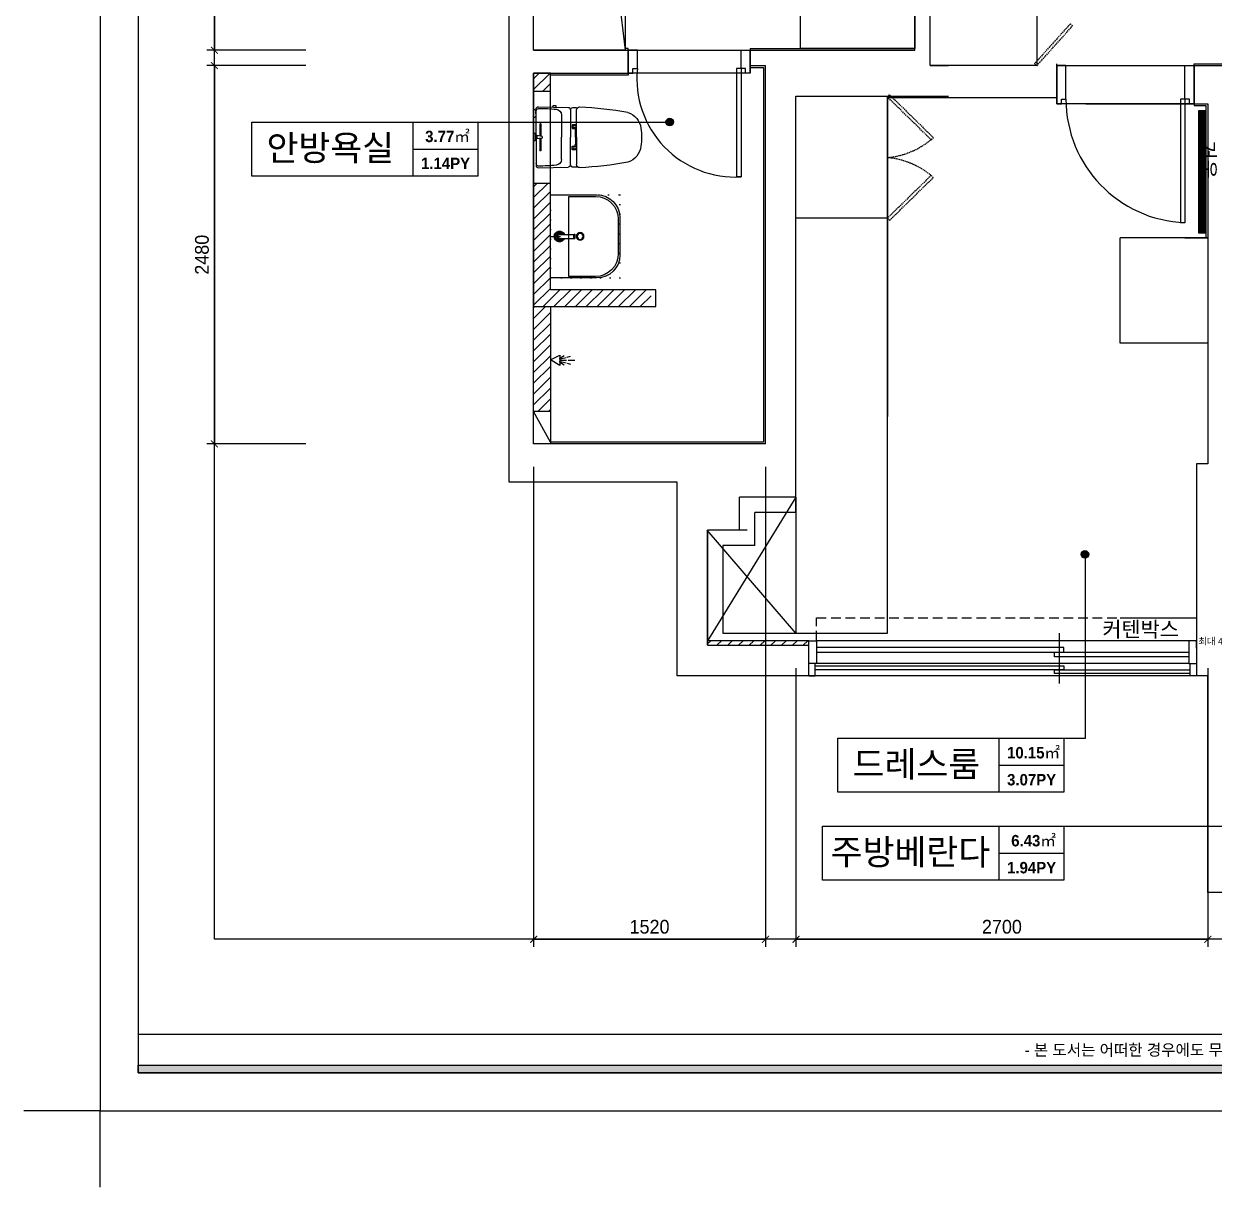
# Model space of a CAD drawing. Header units: millimetres. Extents: x -551172 to 232469, y -3435 to 261611.
# Drawn here: x 24729 to 32533, y 98053 to 105679 of the extents above; entities that cross this region are included whole.
import ezdxf
from ezdxf.enums import TextEntityAlignment as Align

# ---------------------------------------------------------------- set-up
doc = ezdxf.new("R2010")
doc.units = ezdxf.units.MM
doc.header["$LTSCALE"] = 10
doc.header["$PDMODE"] = 3
for name, pattern in [('DH-HID2', [1.2, 0.8, -0.4]), ('DOT', [6.35, 0, -6.35]), ('HIDDEN', [9.525, 6.35, -3.175])]:
    doc.linetypes.add(name, pattern=pattern)
doc.layers.get('DEFPOINTS').update_dxf_attribs({"color": 248})
for name, color, linetype in [('0-ELC TEXT', 7, 'Continuous'), ('03-TEXT', 3, 'Continuous'), ('03-WAL NEW', 3, 'Continuous'), ('06-FUR', 6, 'Continuous'), ('07-DIM WAL', 5, 'Continuous'), ('BATH', 4, 'Continuous'), ('C-FIN', 5, 'Continuous'), ('C-HAT', 251, 'Continuous'), ('CO-BATH', 6, 'Continuous'), ('F-FIN', 5, 'Continuous'), ('F-PAT', 250, 'Continuous'), ('F-SYM', 7, 'Continuous'), ('fin', 5, 'Continuous'), ('FORM(YOURNAME)-11', 1, 'Continuous'), ('FU-FURM', 251, 'DH-HID2'), ('HL', 6, 'HIDDEN'), ('TOILET-1', 6, 'Continuous'), ('도면층2', 2, 'Continuous'), ('도면층4', 4, 'Continuous'), ('도면층5', 5, 'Continuous'), ('욕실설비', 3, 'Continuous')]:
    doc.layers.add(name, color=color, linetype=linetype)
doc.styles.add('YOURNAME', font='HY울릉도M.TTF')
doc.styles.add('넥슨고딕', font='NEXONLv1GothicBold.ttf')
doc.styles.add('코레일둥고', font='Korail_Round_Gothic_Medium.ttf')
doc.dimstyles.new('YOURNAME-50', dxfattribs={"dimscale": 50, "dimtxt": 1.8, "dimasz": 0.9, "dimexe": 1, "dimexo": 3, "dimgap": 0.7, "dimtad": 1, "dimdec": 0, "dimzin": 0, "dimdsep": 46, "dimtxsty": 'YOURNAME', "dimblk": 'ARCHTICK', "dimcen": 0, "dimclrd": 1, "dimclre": 1, "dimclrt": 7, "dimadec": 0, "dimazin": 0, "dimtfac": 1, "dimtdec": 0, "dimtix": 1, "dimtmove": 2, "dimatfit": 3, "dimldrblk": 'ARCHTICK', "dimfxl": 1, "dimtolj": 1, "dimtzin": 0, "dimarcsym": 0})

# ---------------------------------------------------------------- blocks, each defined once
blk = doc.blocks.new('FORM-PLAN')
at = {"layer": 'FORM(YOURNAME)-11'}
h = blk.add_hatch(color=256, dxfattribs=at)
h.dxf.hatch_style = 1
h.paths.add_polyline_path([(-71444, 55115), (10556, 55115), (10556, 54915), (-71444, 54915)])
h.paths.add_polyline_path([(-71444, -2085), (10556, -2085), (10556, -2285), (-71444, -2285)])
at = {"layer": 'DEFPOINTS', "color": 158}
blk.add_line((1346, -1285), (-71444, -1285), dxfattribs=at)
for points in [[(-71444, -2285), (10556, -2285), (10556, 55115), (-71444, 55115)], [(-69444, 53115), (-64, 53115), (-64, 1215), (-69444, 1215)]]:
    blk.add_lwpolyline(points, close=True, dxfattribs=at)
at = {"layer": 'DEFPOINTS', "color": 1}
blk.add_lwpolyline([(-72444, -5285), (-72444, -3285), (-74444, -3285)], dxfattribs=at)
at = {"layer": 'FORM(YOURNAME)-11', "color": 250}
blk.add_lwpolyline([(-72444, -3285), (11556, -3285), (11556, 56115), (-72444, 56115)], close=True, dxfattribs=at)
at = {"layer": 'FORM(YOURNAME)-11'}
blk.add_lwpolyline([(-71444, -2085), (10556, -2085), (10556, -2285), (-71444, -2285)], close=True, dxfattribs=at)
at = {"layer": 'FORM(YOURNAME)-11', "color": 1, "style": 'YOURNAME'}
blk.add_text("- 본 도서는 어떠한 경우에도 무단으로 도용할 수 없으며 도용시 '지적재산권' 보호에 관한 법률에 의거, 법적 분쟁이 발생합니다.  또한 본 도서에 관한 모든 저작권은 당사에 있습니다. -", height=300, dxfattribs=at).set_placement((-32990, -1685), align=Align.MIDDLE_CENTER)
at = {"layer": 'FORM(YOURNAME)-11', "color": 3, "style": 'YOURNAME'}
for tag, height, p in [('1', 450, (9905, 18188)), ('2', 450, (9905, 17544)), ('3', 450, (9905, 16257)), ('4', 450, (9905, 14326)), ('5', 515, (9905, 12009)), ('6', 515, (9905, 9757)), ('7', 515, (9905, 7504)), ('8', 515, (9905, 5252)), ('9', 515, (9905, 2999)), ('10', 515, (5655, 811)), ('11', 515, (9905, 747)), ('12', 515, (5655, -1441)), ('13', 515, (9905, -1441))]:
    blk.add_attdef(tag, text='', height=height, dxfattribs=at).set_placement(p, align=Align.MIDDLE_RIGHT)
blk = doc.blocks.new('_ArchTick')
at = {"color": 0, "linetype": 'ByBlock', "const_width": 0.15}
blk.add_lwpolyline([(-0.5, -0.5), (0.5, 0.5)], dxfattribs=at)
blk = doc.blocks.new('*D1371')
at = {"layer": '07-DIM WAL', "color": 1, "lineweight": -2, "transparency": 16777216}
for p, q in [((26578.9, 106905.3), (25928.9, 106905.3)), ((25978.9, 106905.3), (25978.9, 105505.3)), ((26578.9, 105505.3), (25928.9, 105505.3))]:
    blk.add_line(p, q, dxfattribs=at)
at = {"layer": 'DEFPOINTS', "color": 0, "transparency": 16777216}
for p in [(26728.9, 106905.3), (25978.9, 105505.3), (26728.9, 105505.3)]:
    blk.add_point(p, dxfattribs=at)
at = {"layer": '07-DIM WAL', "color": 1, "lineweight": -2, "transparency": 16777216, "xscale": 45, "yscale": 45, "zscale": 45}
for p, rotation in [((25978.9, 106905.3), 90), ((25978.9, 105505.3), 270)]:
    blk.add_blockref('_ArchTick', p, dxfattribs=dict(at, rotation=rotation))
at = {"layer": '07-DIM WAL', "color": 7, "transparency": 16777216, "insert": (25897.1, 106205.3), "char_height": 90, "attachment_point": 5, "rotation": 90, "style": 'YOURNAME'}
blk.add_mtext('\\A1;1400', dxfattribs=at)
blk = doc.blocks.new('*D1372')
at = {"layer": '07-DIM WAL', "color": 1, "lineweight": -2, "transparency": 16777216}
for p, q in [((26578.9, 105405.3), (25928.9, 105405.3)), ((25978.9, 105405.3), (25978.9, 102925.3)), ((26578.9, 102925.3), (25928.9, 102925.3))]:
    blk.add_line(p, q, dxfattribs=at)
at = {"layer": 'DEFPOINTS', "color": 0, "transparency": 16777216}
for p in [(26728.9, 105405.3), (25978.9, 102925.3), (26728.9, 102925.3)]:
    blk.add_point(p, dxfattribs=at)
at = {"layer": '07-DIM WAL', "color": 1, "lineweight": -2, "transparency": 16777216, "xscale": 45, "yscale": 45, "zscale": 45}
for p, rotation in [((25978.9, 105405.3), 90), ((25978.9, 102925.3), 270)]:
    blk.add_blockref('_ArchTick', p, dxfattribs=dict(at, rotation=rotation))
at = {"layer": '07-DIM WAL', "color": 7, "transparency": 16777216, "insert": (25897, 104165.3), "char_height": 90, "attachment_point": 5, "rotation": 90, "style": 'YOURNAME'}
blk.add_mtext('\\A1;2480', dxfattribs=at)
blk = doc.blocks.new('*D1373')
at = {"layer": '07-DIM WAL', "color": 1, "lineweight": -2, "transparency": 16777216}
for p, q in [((29791.4, 101455.3), (29791.4, 99627.8)), ((32491.4, 101455.3), (32491.4, 99627.8)), ((29791.4, 99677.8), (32491.4, 99677.8))]:
    blk.add_line(p, q, dxfattribs=at)
at = {"layer": 'DEFPOINTS', "color": 0, "transparency": 16777216}
for p in [(29791.4, 101605.3), (32491.4, 101605.3), (32491.4, 99677.8)]:
    blk.add_point(p, dxfattribs=at)
at = {"layer": '07-DIM WAL', "color": 1, "lineweight": -2, "transparency": 16777216, "xscale": 45, "yscale": 45, "zscale": 45, "rotation": 180}
blk.add_blockref('_ArchTick', (29791.4, 99677.8), dxfattribs=at)
at = {"layer": '07-DIM WAL', "color": 1, "lineweight": -2, "transparency": 16777216, "xscale": 45, "yscale": 45, "zscale": 45}
blk.add_blockref('_ArchTick', (32491.4, 99677.8), dxfattribs=at)
at = {"layer": '07-DIM WAL', "color": 7, "transparency": 16777216, "insert": (31141.4, 99759.6), "char_height": 90, "attachment_point": 5, "style": 'YOURNAME'}
blk.add_mtext('\\A1;2700', dxfattribs=at)
blk = doc.blocks.new('*D1374')
at = {"layer": '07-DIM WAL', "color": 1, "lineweight": -2, "transparency": 16777216}
for p, q in [((28071.4, 102775.3), (28071.4, 99627.8)), ((29591.4, 102775.3), (29591.4, 99627.8)), ((28071.4, 99677.8), (29591.4, 99677.8))]:
    blk.add_line(p, q, dxfattribs=at)
at = {"layer": 'DEFPOINTS', "color": 0, "transparency": 16777216}
for p in [(28071.4, 102925.3), (29591.4, 102925.3), (29591.4, 99677.8)]:
    blk.add_point(p, dxfattribs=at)
at = {"layer": '07-DIM WAL', "color": 1, "lineweight": -2, "transparency": 16777216, "xscale": 45, "yscale": 45, "zscale": 45, "rotation": 180}
blk.add_blockref('_ArchTick', (28071.4, 99677.8), dxfattribs=at)
at = {"layer": '07-DIM WAL', "color": 1, "lineweight": -2, "transparency": 16777216, "xscale": 45, "yscale": 45, "zscale": 45}
blk.add_blockref('_ArchTick', (29591.4, 99677.8), dxfattribs=at)
at = {"layer": '07-DIM WAL', "color": 7, "transparency": 16777216, "insert": (28831.4, 99759.6), "char_height": 90, "attachment_point": 5, "style": 'YOURNAME'}
blk.add_mtext('\\A1;1520', dxfattribs=at)
blk = doc.blocks.new('A$C4B2D31F0')
at = {"layer": 'fin', "color": 4}
for p, q in [((185, 690.9), (20.4, 690.9)), ((37.2, 692.3), (24.7, 692.3)), ((37.2, 692.3), (49.7, 692.3)), ((200.9, 690.9), (365.5, 690.9)), ((47.7, 523.7), (192.9, 523.7)), ((338.2, 523.7), (192.9, 523.7)), ((12.6, 465.9), (192.9, 465.9)), ((192.9, 426.6), (13.7, 426.6)), ((373.3, 465.9), (192.9, 465.9)), ((192.9, 426.6), (372.2, 426.6))]:
    blk.add_line(p, q, dxfattribs=at)
for points in [[(20.4, 690.9), (7.9, 690.9, 0.421209), (-7.1, 675.5), (-2.4, 480.5, 0.001659)], [(365.5, 690.9), (378, 690.9, -0.421209), (392.9, 675.5), (388.3, 480.5, -0.001659)], [(12.6, 465.9, 0.371724), (-1.8, 451.2, 0.003515), (-1, 420.3, 0.320541)], [(373.3, 465.9, -0.371724), (387.7, 451.2, -0.003515), (386.9, 420.3, -0.320541)]]:
    blk.add_lwpolyline(points, format="xyb", dxfattribs=at)
for centre, radius, start, end in [((24.7, 707.3), 15, 180, 270), ((49.7, 707.3), 15, 270, 0), ((1004.3, 663.1), 1000, 179.31159, 185.94375), ((20.4, 674.9), 16, 90, 179.31159), ((365.5, 674.9), 16, 0.68841, 90), ((-618.4, 663.1), 1000, 354.05625, 0.68841), ((49.4, 563.7), 40, 185.94375, 267.51291), ((336.5, 563.7), 40, 272.48709, 354.05625), ((12.6, 480.9), 15, 181.36509, 270), ((373.3, 480.9), 15, 270, 358.63491), ((13.7, 406.6), 20, 90, 182.3333), ((2197.7, 495.6), 2205.9, 182.3333, 190.60807), ((-1811.8, 495.6), 2205.9, 349.39193, 357.6667), ((372.2, 406.6), 20, 357.6667, 90), ((148.7, 128.9), 125.5, 198.2964, 263.42408), ((237.2, 128.9), 125.5, 276.57592, 341.7036), ((192.9, 405.9), 405.9, 261.69926, 270), ((192.9, 405.9), 405.9, 270, 278.30074)]:
    blk.add_arc(centre, radius, start, end, dxfattribs=at)
at = {"layer": 'HL', "linetype": 'Continuous'}
for p, q in [((168.9, 697.3), (168.9, 707.3)), ((216.9, 697.3), (216.9, 707.3)), ((106.4, 666.3), (184.4, 666.3)), ((106.4, 659.3), (185.5, 659.3)), ((168.9, 697.3), (216.9, 697.3)), ((186, 692.5), (180.6, 697.3)), ((181.6, 685.5), (186, 692.5)), ((187, 651.2), (181.6, 685.5)), ((181.6, 685.5), (204.3, 685.5)), ((186, 692.5), (199.9, 692.5)), ((187, 651.2), (198.9, 651.2)), ((198.9, 651.2), (204.3, 685.5)), ((199.9, 692.5), (205.3, 697.3)), ((204.3, 685.5), (199.9, 692.5)), ((200.4, 659.3), (279.4, 659.3)), ((201.4, 666.3), (279.4, 666.3)), ((-16, 576.9), (-16, 564.8)), ((-12, 580.9), (-4.8, 580.9)), ((-12, 560.8), (-4.3, 560.8)), ((192.9, 433.7), (146.6, 433.7)), ((192.9, 433.7), (239.3, 433.7))]:
    blk.add_line(p, q, dxfattribs=at)
for points in [[(110.4, 426.6), (110.4, 450.8, -0.414214), (114.4, 454.8), (130.9, 454.8, -0.414214), (134.9, 450.8), (134.9, 435.2), (134.9, 426.6)], [(134.9, 435.2), (144.6, 435.2, -0.414214), (146.6, 433.2), (146.6, 426.6)], [(251, 435.2), (241.3, 435.2, 0.414214), (239.3, 433.2), (239.3, 426.6)], [(275.5, 426.6), (275.5, 450.8, 0.414214), (271.5, 454.8), (255, 454.8, 0.414214), (251, 450.8), (251, 435.2), (251, 426.6)]]:
    blk.add_lwpolyline(points, format="xyb", dxfattribs=at)
for centre in [(122.9, 440.9), (262.9, 440.9)]:
    blk.add_circle(centre, 8, dxfattribs=at)
for centre, radius, start, end in [((106.4, 662.8), 3.5, 90, 270), ((279.4, 662.8), 3.5, 270, 90), ((-12, 576.9), 4, 90, 180), ((-12, 564.8), 4, 180, 270)]:
    blk.add_arc(centre, radius, start, end, dxfattribs=at)
blk = doc.blocks.new('B-003')
blk.add_line((0, 0), (0, -65))
at = {"layer": 'CO-BATH'}
for p, q in [((272.5, 0), (-272.5, 0)), ((272.5, -305), (272.5, 0)), ((-272.5, 0), (-272.5, -305)), ((-122.5, -455), (122.5, -455))]:
    blk.add_line(p, q, dxfattribs=at)
at = {"layer": 'CO-BATH', "color": 8}
for p, q in [((-12.5, -60), (-12.5, -150.5)), ((12.5, -60), (12.5, -150.5)), ((-262.5, -120), (-262.5, -295)), ((262.5, -120), (-262.5, -120)), ((-14.5, -155.5), (-14.5, -160.5)), ((-13.5, -150.5), (-13.5, -155.5)), ((13.5, -150.5), (13.5, -155.5)), ((14.5, -155.5), (14.5, -160.5)), ((262.5, -295), (262.5, -120)), ((-14.5, -160.5), (14.5, -160.5)), ((-112.5, -445), (112.5, -445))]:
    blk.add_line(p, q, dxfattribs=at)
at = {"layer": 'CO-BATH', "color": 251}
for p, q in [((-14.5, -155.5), (14.5, -155.5)), ((-13.5, -150.5), (13.5, -150.5))]:
    blk.add_line(p, q, dxfattribs=at)
at = {"layer": 'CO-BATH', "color": 8, "linetype": 'DOT'}
blk.add_lwpolyline([(-272.5, -455), (272.5, -455), (272.5, 0), (-272.5, 0)], close=True, dxfattribs=at)
at = {"layer": 'CO-BATH', "color": 8}
blk.add_circle((0, -195), 25, dxfattribs=at)
at = {"layer": 'CO-BATH', "color": 251}
blk.add_circle((0, -195), 20, dxfattribs=at)
at = {"layer": 'CO-BATH', "color": 8}
for centre, radius, start, end in [((0, -60), 35, 290.92481, 249.07514), ((0, -60), 12.5, 359.99998, 179.99998), ((-112.5, -295), 150, 180, 270), ((112.5, -295), 150, 270, 0)]:
    blk.add_arc(centre, radius, start, end, dxfattribs=at)
at = {"layer": 'CO-BATH', "color": 251}
for radius, start, end in [(30, 294.62429, 245.37566), (25, 299.99998, 239.99998), (18, 313.98294, 226.01701)]:
    blk.add_arc((0, -60), radius, start, end, dxfattribs=at)
at = {"layer": 'CO-BATH'}
for centre, start, end in [((-122.5, -305), 180, 270), ((122.5, -305), 270, 0)]:
    blk.add_arc(centre, 150, start, end, dxfattribs=at)
blk = doc.blocks.new('AC-8')
at = {"layer": 'BATH'}
for p, q in [((-51, 54), (0, 143)), ((0, 143), (45, 54)), ((45, 54), (-51, 54)), ((-25, 47), (-46, 12)), ((-14, 47), (-28, -8)), ((-2, 49), (-2, -11)), ((10, 47), (25, -8)), ((22, 47), (43, 12)), ((-31, -16), (-41, -49)), ((-2, -27), (-2, -89)), ((28, -16), (38, -49))]:
    blk.add_line(p, q, dxfattribs=at)
blk = doc.blocks.new('A$C1AC25B95')
at = {"layer": '욕실설비', "color": 8}
for p, q in [((28.3, 72.3), (28.3, 75)), ((53.3, 73.7), (53.3, 75))]:
    blk.add_line(p, q, dxfattribs=at)
at = {"layer": 'TOILET-1', "linetype": 'Continuous', "xscale": 0.873786407766195, "yscale": 0.873786407766195, "zscale": 0.873786407766195, "rotation": 180}
blk.add_blockref('AC-8', (39.7, 124.7), dxfattribs=at)

msp = doc.modelspace()

# ---------------------------------------------------------------- hatches: boundary and pattern name
at = {"layer": '0-ELC TEXT'}
h = msp.add_hatch(color=256, dxfattribs=at)
h.dxf.hatch_style = 1
edge = h.paths.add_edge_path()
edge.add_arc((28963.4, 105035.2), 25, 180, 540, ccw=False)
h = msp.add_hatch(color=256, dxfattribs=at)
h.dxf.hatch_style = 1
edge = h.paths.add_edge_path()
edge.add_arc((31685.6, 102201.1), 25, 180, 540, ccw=False)
at = {"layer": '06-FUR'}
h = msp.add_hatch(dxfattribs=at)
h.set_pattern_fill('ANSI32', color=256)
h.set_pattern_definition([(45, (-42300, 0), (-6.7351921, 6.7351921), []), (45, (-42295.51, 0), (-6.7351921, 6.7351921), [])])
h.paths.add_polyline_path([(32479.4, 105109.3), (32429.4, 105109.3), (32429.4, 104309.3), (32479.4, 104309.3)])
at = {"layer": 'C-HAT'}
h = msp.add_hatch(dxfattribs=at)
h.set_pattern_fill('_USER', color=256, scale=50, angle=45, pattern_type=0)
h.set_pattern_definition([(45, (-114890, 19350), (-35.355339, 35.355339), [])])
h.paths.add_polyline_path([(28181.4, 104635.3), (28071.4, 104635.3), (28071.4, 103935.3), (28071.4, 103870.3), (28811.4, 103870.3), (28071.4, 103870.3), (28071.4, 103825.3), (28841.4, 103825.3), (28841.4, 103935.3), (28181.4, 103935.3)])
h.paths.add_polyline_path([(28181.4, 105355.3), (28071.4, 105355.3), (28071.4, 105235.3), (28181.4, 105235.3)])
h = msp.add_hatch(dxfattribs=at)
h.set_pattern_fill('_USER', color=256, scale=50, angle=45, pattern_type=0)
h.set_pattern_definition([(45, (-42300, 0), (-35.35534, 35.35534), [])])
h.paths.add_polyline_path([(28071.4, 103137.3), (28181.4, 103137.3), (28181.4, 103825.3), (28121.4, 103825.3), (28071.4, 103825.3)])
h.paths.add_polyline_path([(28176.9, 103558.9), (28176.9, 103741.7), (28063.5, 103741.7), (28063.5, 103558.9)], flags=9)
h.paths.add_polyline_path([(28176.9, 103215.9), (28176.9, 103398.7), (28063.5, 103398.7), (28063.5, 103215.9)], flags=9)
h = msp.add_hatch(dxfattribs=at)
h.set_pattern_fill('_USER', color=256, scale=50, angle=45, pattern_type=0)
h.set_pattern_definition([(45, (-135430, 20270), (-35.355339, 35.355339), [])])
h.paths.add_polyline_path([(29876.4, 101635.3), (29211.4, 101635.3), (29211.4, 101605.3), (29876.4, 101605.3)])

# ---------------------------------------------------------------- linework, layer by layer
at = {"layer": '0-ELC TEXT'}
for p, q in [((27281, 104681.4), (27281, 105035.2)), ((27705.7, 105035.2), (28963.4, 105035.2)), ((27281, 104858.3), (27705.7, 104858.3)), ((31123.4, 100641.5), (31123.4, 100995.2)), ((31123.4, 100818.3), (31548.1, 100818.3)), ((31123.4, 100064.9), (31123.4, 100418.6)), ((31548.1, 100418.6), (32990.3, 100418.6)), ((31123.4, 100241.7), (31548.1, 100241.7))]:
    msp.add_line(p, q, dxfattribs=at)
for points in [[(26223.8, 105035.2), (27705.7, 105035.2), (27705.7, 104681.4), (26223.8, 104681.4)], [(30066.2, 100995.2), (31548.1, 100995.2), (31548.1, 100641.5), (30066.2, 100641.5)], [(29966.2, 100418.6), (31548.1, 100418.6), (31548.1, 100064.9), (29966.2, 100064.9)]]:
    msp.add_lwpolyline(points, close=True, dxfattribs=at)
msp.add_lwpolyline([(31548.1, 100995.2), (31690, 100995.2), (31690, 102200.6)], dxfattribs=at)
for centre in [(28963.4, 105035.2), (31685.6, 102201.1)]:
    msp.add_circle(centre, 25, dxfattribs=at)
at = {"layer": '03-WAL NEW'}
for p, q in [((28181.4, 105235.3), (28071.4, 105235.3)), ((28071.4, 104635.3), (28181.4, 104635.3)), ((28181.4, 103825.3), (28181.4, 102925.3)), ((29791.4, 102575.3), (29791.4, 102525.3)), ((29521.4, 102260.3), (29521.4, 102475.3)), ((29791.4, 102475.3), (29521.4, 102475.3)), ((29211.4, 102360.3), (29211.4, 101605.3)), ((29471.4, 102360.3), (29261.4, 102360.3)), ((29311.4, 102260.3), (29311.4, 101685.3)), ((29521.4, 102260.3), (29311.4, 102260.3)), ((29311.4, 101685.3), (29926.4, 101685.3)), ((29926.4, 101635.3), (29926.4, 101685.3)), ((29211.4, 101605.3), (29471.4, 101605.3))]:
    msp.add_line(p, q, dxfattribs=at)
for points in [[(28181.4, 103935.3), (28181.4, 105355.3), (28071.4, 105355.3), (28071.4, 103935.3)], [(28071.4, 103935.3), (28071.4, 103935.3), (28071.4, 103825.3), (28871.4, 103825.3), (28871.4, 103935.3), (28181.4, 103935.3)]]:
    msp.add_lwpolyline(points, dxfattribs=at)
msp.add_lwpolyline([(29876.4, 101635.3), (29211.4, 101635.3), (29211.4, 101605.3), (29876.4, 101605.3)], close=True, dxfattribs=at)
at = {"layer": '06-FUR'}
for p, q in [((28071.4, 110555.3), (28671.4, 105505.3)), ((31371, 106105.3), (31371, 105405.3)), ((29791.4, 105205.3), (30391.4, 105205.3)), ((30391.4, 105205.3), (30391.4, 103105.3)), ((30391.4, 102475.3), (30391.4, 105205.3)), ((30391.4, 105205.3), (30391.4, 104405.3)), ((30391.4, 105205.3), (30391.4, 104405.3)), ((30391.4, 104405.3), (29791.4, 104405.3)), ((32491.4, 104275.3), (31916.4, 104275.3)), ((31916.4, 103585.3), (31916.4, 104275.3)), ((32341.4, 104275.3), (32491.4, 104275.3)), ((32491.4, 104275.3), (32491.4, 103585.3)), ((32491.4, 103585.3), (31916.4, 103585.3)), ((28181.4, 102937.3), (28071.4, 103137.3)), ((28181.4, 103137.3), (28071.4, 103137.3)), ((29791.4, 102575.3), (29211.4, 101635.3)), ((29791.4, 102475.3), (29791.4, 102575.3)), ((29791.4, 102575.3), (29791.4, 101685.3)), ((30391.4, 101685.3), (30391.4, 102475.3)), ((29791.4, 101685.3), (29210, 102358.9)), ((31916.4, 101785.3), (32416.4, 101785.3)), ((29791.4, 101685.3), (30391.4, 101685.3)), ((29926.4, 101635.3), (29926.4, 101685.3)), ((29926.4, 101685.3), (30376.4, 101685.3))]:
    msp.add_line(p, q, dxfattribs=at)
for points in [[(28671.4, 105505.3), (28071.4, 105505.3), (28071.4, 110555.3), (28671.4, 110555.3)], [(29821.4, 106793.3), (30571.4, 106793.3), (30571.4, 105517.3), (29821.4, 105517.3)], [(30671.4, 106805.3), (31371, 106805.3), (31371, 105405.3), (30671.4, 105405.3)], [(32429.4, 104309.3), (32479.4, 104309.3), (32479.4, 105109.3), (32429.4, 105109.3)]]:
    msp.add_lwpolyline(points, close=True, dxfattribs=at)
at = {"layer": 'C-FIN'}
for p, q in [((28691.4, 105517.3), (28670, 105517.3)), ((28691.4, 105505.3), (28691.4, 105517.3)), ((29491.4, 105517.3), (30559.4, 105517.3)), ((29491.4, 105517.3), (29491.4, 105505.3)), ((29491.4, 105405.3), (29491.4, 105393.3)), ((29491.4, 105393.3), (29579.4, 105393.3)), ((29579.4, 105393.3), (29579.4, 102937.3)), ((30671.4, 105405.3), (30670.9, 105417.3)), ((28691.4, 105343.3), (28181.4, 105343.3)), ((28691.4, 105355.3), (28691.4, 105343.3)), ((31501.4, 105205.3), (31501.4, 105193.3)), ((31501.4, 105193.3), (30391.4, 105193.3)), ((32401.4, 105155.3), (32402.6, 105143.4)), ((32402.6, 105143.4), (32479.4, 105143.4)), ((32479.4, 105143.4), (32479.4, 104275.3)), ((29579.4, 102937.3), (28181.4, 102937.3))]:
    msp.add_line(p, q, dxfattribs=at)
at = {"layer": 'F-FIN'}
for p, q in [((31500, 105417.3), (31500, 105405.3)), ((32401.4, 105417.3), (32703.4, 105417.3)), ((32401.4, 105405.3), (32401.4, 105417.3))]:
    msp.add_line(p, q, dxfattribs=at)
at = {"layer": 'F-PAT', "color": 8, "linetype": 'HIDDEN'}
for p, q in [((29926.4, 101635.3), (29926.4, 101785.3)), ((29926.4, 101785.3), (32416.4, 101785.3))]:
    msp.add_line(p, q, dxfattribs=at)
at = {"layer": 'FU-FURM'}
for points in [[(31604.8, 105665.7), (31590, 105679.1), (31356.1, 105418.7), (31371, 105405.3)], [(30391.4, 105199.2), (30405.4, 105213.5), (30691.2, 104933.7), (30677.2, 104919.4)], [(30391.4, 104405.3), (30405.4, 104391), (30691.2, 104670.8), (30677.2, 104685.1)]]:
    msp.add_lwpolyline(points, close=True, dxfattribs=at)
for centre, start, end in [((30340.7, 105333.2), 275.45365, 309.12429), ((30340.7, 104271.3), 50.87571, 84.54635)]:
    msp.add_arc(centre, 533.3, start, end, dxfattribs=at)
at = {"layer": '도면층2'}
for p, q in [((27911.4, 102675.3), (27911.4, 112055.3)), ((28071.4, 105505.3), (28071.4, 110555.3)), ((30571.4, 105505.3), (30571.4, 106805.3)), ((30671.4, 105405.3), (30671.4, 106805.3)), ((28071.4, 105505.3), (28691.4, 105505.3)), ((28691.4, 105355.3), (28691.4, 105505.3)), ((29491.4, 105505.3), (30571.4, 105505.3)), ((29491.4, 105405.3), (29491.4, 105505.3)), ((29491.4, 105405.3), (29591.4, 105405.3)), ((30671.4, 105405.3), (30791.4, 105405.3)), ((31501.4, 105205.3), (31501.4, 105405.3)), ((31691.4, 105405.3), (32691.4, 105405.3)), ((32401.4, 105155.3), (32401.4, 105405.3)), ((28071.4, 105355.3), (28691.4, 105355.3)), ((28071.4, 102925.3), (28071.4, 105355.3)), ((29791.4, 102575.3), (29791.4, 105205.3)), ((29791.4, 105205.3), (30791.4, 105205.3)), ((31691.4, 105155.3), (32491.4, 105155.3)), ((32491.4, 105155.3), (32491.4, 102795.3)), ((29591.4, 102925.3), (28071.4, 102925.3)), ((32491.4, 102795.3), (32416.4, 102795.3)), ((32416.4, 102795.3), (32416.4, 101605.3)), ((29011.4, 102675.3), (27911.4, 102675.3)), ((29011.4, 101405.3), (29011.4, 102675.3)), ((29421.4, 102360.3), (29421.4, 102575.3)), ((29791.4, 102575.3), (29421.4, 102575.3)), ((29211.4, 101605.3), (29211.4, 102360.3)), ((29421.4, 102360.3), (29211.4, 102360.3)), ((32416.4, 101635.3), (32416.4, 101405.3)), ((29876.4, 101405.3), (29876.4, 101605.3)), ((32416.4, 101405.3), (29011.4, 101405.3)), ((32491.4, 101405.3), (32416.4, 101405.3)), ((32491.4, 99985.3), (32491.4, 101405.3)), ((37561.4, 99985.3), (32491.4, 99985.3))]:
    msp.add_line(p, q, dxfattribs=at)
msp.add_lwpolyline([(29591.4, 102925.3), (29591.4, 105405.3)], dxfattribs=at)
at = {"layer": '도면층4'}
for p, q in [((28691.4, 105505.3), (29491.4, 105505.3)), ((28691.4, 105355.3), (28691.4, 105505.3)), ((29491.4, 105505.3), (29491.4, 105355.3)), ((29491.4, 105355.3), (29491.4, 105505.3)), ((29401.4, 105385.3), (29401.4, 104675.9)), ((29431.4, 105385.3), (29401.4, 105385.3)), ((29431.4, 105385.3), (29431.4, 104675.3)), ((31501.4, 105405.3), (32401.4, 105405.3)), ((31501.4, 105155.3), (31501.4, 105405.3)), ((32401.4, 105405.3), (32401.4, 105155.3)), ((32401.4, 105155.3), (32401.4, 105405.3)), ((29491.4, 105355.3), (28691.4, 105355.3)), ((32401.4, 105155.3), (31501.4, 105155.3)), ((32311.4, 105185.3), (32311.4, 104375.9)), ((32341.4, 105185.3), (32311.4, 105185.3)), ((32341.4, 105185.3), (32341.4, 104375.3)), ((29431.4, 104675.3), (29401.4, 104675.3)), ((32341.4, 104375.3), (32311.4, 104375.3)), ((32366.4, 101635.3), (29926.4, 101635.3)), ((31516.4, 101685.3), (31516.4, 101355.3)), ((32366.4, 101485.3), (29926.4, 101485.3)), ((32376.4, 101405.3), (29916.4, 101405.3))]:
    msp.add_line(p, q, dxfattribs=at)
for points in [[(30529.4, 105517.3), (30571.4, 105517.3), (30571.4, 106793.3), (30529.4, 106793.3), (30529.4, 105793.3)], [(28691.4, 105355.3), (28721.4, 105355.3), (28721.4, 105385.3), (28751.4, 105385.3), (28751.4, 105505.3), (28721.4, 105505.3), (28721.4, 105505.3), (28691.4, 105505.3), (28691.4, 105355.3)], [(29491.4, 105355.3), (29461.4, 105355.3), (29461.4, 105385.3), (29431.4, 105385.3), (29431.4, 105505.3), (29461.4, 105505.3), (29461.4, 105505.3), (29491.4, 105505.3), (29491.4, 105355.3)], [(31501.4, 105155.3), (31531.4, 105155.3), (31531.4, 105185.3), (31561.4, 105185.3), (31561.4, 105405.3), (31531.4, 105405.3), (31531.4, 105405.3), (31501.4, 105405.3), (31501.4, 105155.3)], [(32401.4, 105155.3), (32371.4, 105155.3), (32371.4, 105185.3), (32341.4, 105185.3), (32341.4, 105405.3), (32371.4, 105405.3), (32371.4, 105405.3), (32401.4, 105405.3), (32401.4, 105155.3)], [(29876.4, 101585.3), (29876.4, 101635.3), (29926.4, 101635.3), (29926.4, 101485.3), (29876.4, 101485.3)], [(32416.4, 101585.3), (32416.4, 101635.3), (32366.4, 101635.3), (32366.4, 101485.3), (32416.4, 101485.3)], [(29926.4, 101560.3), (31546.4, 101560.3), (31546.4, 101590.3), (29926.4, 101590.3)], [(32366.4, 101530.3), (31486.4, 101530.3), (31486.4, 101560.3), (32366.4, 101560.3)], [(29876.4, 101405.3), (29916.4, 101405.3), (29916.4, 101485.3)], [(29916.4, 101470.3), (31546.4, 101470.3), (31546.4, 101445.3), (29916.4, 101445.3)], [(32416.4, 101405.3), (32376.4, 101405.3), (32376.4, 101485.3)], [(32376.4, 101420.3), (31486.4, 101420.3), (31486.4, 101445.3), (32376.4, 101445.3)]]:
    msp.add_lwpolyline(points, dxfattribs=at)
at = {"layer": '도면층5'}
for centre, radius, start, end in [((29393.9, 105320.5), 645.8, 174.24437, 273.32764), ((32371.4, 105185.3), 810, 180, 267.87745)]:
    msp.add_arc(centre, radius, start, end, dxfattribs=at)

# ---------------------------------------------------------------- block references
at = {"xscale": -1, "rotation": 90}
msp.add_blockref('A$C4B2D31F0', (28778.7, 105128.3), dxfattribs=at)
at = {"layer": '06-FUR', "xscale": 0.7874015748031495, "yscale": 0.7874015748031495, "zscale": 0.7874015748031495, "rotation": 270}
msp.add_blockref('A$C1AC25B95', (28181.4, 103506.6), dxfattribs=at)
at = {"layer": '07-DIM WAL', "xscale": -1, "rotation": 90}
msp.add_blockref('B-003', (28181.4, 104285.3), dxfattribs=at)
at = {"layer": 'F-SYM', "xscale": 0.2500000000000001, "yscale": 0.2500000000000001, "zscale": 0.2500000000000001}
msp.add_blockref('FORM-PLAN', (43339.9, 99374), dxfattribs=at)

# ---------------------------------------------------------------- texts
at = {"layer": '0-ELC TEXT', "style": '코레일둥고'}
msp.add_text('거울', height=100, rotation=270, dxfattribs=at).set_placement((32439.5, 104913.3))
at = {"layer": '0-ELC TEXT', "color": 240, "true_color": 0xed1f24, "style": '코레일둥고'}
msp.add_text('최대 400 나올수 있도록', height=44.028, dxfattribs=at).set_placement((32428.6, 101609.7))
at = {"layer": '03-TEXT'}
for s, height, style, p in [('안방욕실', 166.67, '코레일둥고', (26738.5, 104782.9)), ('3.77㎡', 75, '넥슨고딕', (27506.7, 104903.4)), ('1.14PY', 75, '넥슨고딕', (27493.9, 104726.5)), ('드레스룸', 166.67, '코레일둥고', (30580.9, 100743)), ('10.15㎡', 75, '넥슨고딕', (31349, 100863.4)), ('3.07PY', 75, '넥슨고딕', (31336.2, 100686.5)), ('6.43㎡', 75, '넥슨고딕', (31349, 100286.8)), ('주방베란다', 166.67, '코레일둥고', (30541.4, 100166.4)), ('1.94PY', 75, '넥슨고딕', (31336.2, 100109.9))]:
    msp.add_text(s, height=height, dxfattribs=dict(at, style=style)).set_placement(p, align=Align.CENTER)
at = {"layer": 'C-HAT', "style": '코레일둥고'}
msp.add_text('커텐박스', height=100, dxfattribs=at).set_placement((31800, 101660))

# ---------------------------------------------------------------- dimensions: what is measured, and where the dimension line sits
at = {"layer": '07-DIM WAL'}
for base, p1, p2, angle, picture, middle in [((25978.9, 105505.3), (26728.9, 106905.3), (26728.9, 105505.3), 90, '*D1371', (25897.1, 106205.3)), ((25978.9, 102925.3), (26728.9, 105405.3), (26728.9, 102925.3), 90, '*D1372', (25897, 104165.3)), ((29591.4, 99677.8), (28071.4, 102925.3), (29591.4, 102925.3), 180, '*D1374', (28831.4, 99759.6)), ((32491.4, 99677.8), (29791.4, 101605.3), (32491.4, 101605.3), 180, '*D1373', (31141.4, 99759.6))]:
    dim = msp.add_linear_dim(base=base, p1=p1, p2=p2, angle=angle, dimstyle='YOURNAME-50', dxfattribs=at)
    dim.commit()
    dim.dimension.update_dxf_attribs({"geometry": picture, "text_midpoint": middle})

doc.saveas('drawing.dxf')
